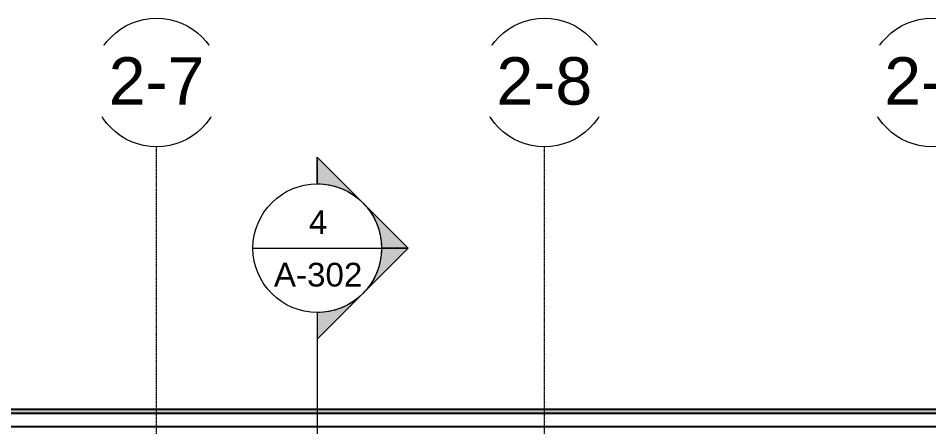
# Model space of a CAD drawing. Header units: inches. Extents: x -54880 to -186, y -132 to 853.
# Drawn here: x -24637 to -23957, y 365 to 670 of the extents above; entities that cross this region are included whole.
import ezdxf

# ---------------------------------------------------------------- set-up
doc = ezdxf.new("R2010")
doc.units = ezdxf.units.IN
doc.header["$MEASUREMENT"] = 0
doc.linetypes.add('Grid Line 1_2_', pattern=[0.875, 0.5, -0.125, 0.125, -0.125])
for name, color, linetype, lineweight in [('A-CLNG', 13, 'Continuous', 9), ('A-ROOF', 132, 'Continuous', 9), ('G-ANNO-SYMB', 111, 'Continuous', 9), ('S-GRID', 1, 'Continuous', 9), ('S-GRID-IDEN', 1, 'Continuous', 9)]:
    doc.layers.add(name, color=color, linetype=linetype, lineweight=lineweight)
doc.styles.add('Arial', font='arial.ttf', dxfattribs={"height": 35.407186})
doc.styles.add('Arial_1', font='arial.ttf', dxfattribs={"height": 17.703593})

# ---------------------------------------------------------------- blocks, each defined once
blk = doc.blocks.new('Grid - Grid Head - Circle-14747-Section 13')
at = {"layer": 'S-GRID-IDEN'}
blk.add_circle((-23085.89, 621.76), 48, dxfattribs=at)
blk = doc.blocks.new('Section - Section Head - Filled-1526-Section 13')
at = {"layer": 'G-ANNO-SYMB'}
h = blk.add_hatch(color=256, dxfattribs=at)
edge = h.paths.add_edge_path(flags=0)
edge.add_arc((-25498.9, 528), 48.06, 90, 132.0784, ccw=False)
edge.add_line((-25498.9, 576.06), (-25498.9, 595.88))
edge.add_line((-25498.9, 595.88), (-25531.11, 563.67))
h = blk.add_hatch(color=256, dxfattribs=at)
edge = h.paths.add_edge_path(flags=0)
edge.add_line((-25532.84, 561.94), (-25566.78, 528))
edge.add_line((-25566.78, 528), (-25546.9, 528))
edge.add_arc((-25498.9, 528), 48, 135, 180, ccw=False)
h = blk.add_hatch(color=256, dxfattribs=at)
edge = h.paths.add_edge_path(flags=0)
edge.add_arc((-25498.9, 528), 48, 180, 225, ccw=False)
edge.add_line((-25546.9, 528), (-25566.78, 528))
edge.add_line((-25566.78, 528), (-25532.84, 494.06))
h = blk.add_hatch(color=256, dxfattribs=at)
edge = h.paths.add_edge_path(flags=0)
edge.add_line((-25531.11, 492.33), (-25498.9, 460.12))
edge.add_line((-25498.9, 460.12), (-25498.9, 479.94))
edge.add_arc((-25498.9, 528), 48.06, 227.9216, 270, ccw=False)
for p, q in [((-25566.78, 528), (-25498.9, 595.88)), ((-25531.11, 563.67), (-25498.9, 595.88)), ((-25498.9, 576), (-25498.9, 595.88)), ((-25498.9, 595.88), (-25498.9, 576.06)), ((-25566.78, 528), (-25532.84, 561.94)), ((-25566.78, 528), (-25498.9, 460.12)), ((-25546.9, 528), (-25566.78, 528)), ((-25532.84, 494.06), (-25566.78, 528)), ((-25566.78, 528), (-25546.9, 528)), ((-25498.9, 460.12), (-25531.11, 492.33)), ((-25498.9, 480), (-25498.9, 460.12)), ((-25498.9, 479.94), (-25498.9, 460.12))]:
    blk.add_line(p, q, dxfattribs=at)
for radius, start, end in [(48, 90, 270), (48.06, 90, 132.0784), (48, 270, 90), (48, 135, 180), (48, 180, 225), (48.06, 227.9216, 270)]:
    blk.add_arc((-25498.9, 528), radius, start, end, dxfattribs=at)

msp = doc.modelspace()

# ---------------------------------------------------------------- hatches: boundary and pattern name
at = {"layer": 'A-ROOF'}
msp.add_hatch(color=256, dxfattribs=at).paths.add_polyline_path([(-26281.39023, 374.72897), (-22778.89023, 374.72897), (-22778.89023, 377.60647), (-26287.62069, 377.60647), (-26287.62069, 374.72897), (-26282.39023, 374.72897)], flags=0)

# ---------------------------------------------------------------- linework, layer by layer
at = {"layer": 'A-CLNG', "lineweight": 25}
for p, q in [((-22791.52499, 374.72897), (-26272.64023, 374.72897)), ((-26272.64023, 364.97051), (-22791.52499, 364.97051))]:
    msp.add_line(p, q, dxfattribs=at)
at = {"layer": 'A-ROOF', "lineweight": 25}
msp.add_line((-22778.89023, 377.60647), (-26287.62069, 377.60647), dxfattribs=at)
at = {"layer": 'G-ANNO-SYMB'}
for p, q in [((-24461.42395, 498.08213), (-24365.42395, 498.08213)), ((-24413.42395, 450.08213), (-24413.42395, -56.62166))]:
    msp.add_line(p, q, dxfattribs=at)
at = {"layer": 'S-GRID', "linetype": 'Grid Line 1_2_'}
for p, q in [((-24533.39023, -132), (-24533.39023, 573.76478)), ((-24533.39023, -132), (-24533.39023, 573.76478)), ((-24243.89023, -132), (-24243.89023, 573.76478)), ((-24243.89023, -132), (-24243.89023, 573.76478))]:
    msp.add_line(p, q, dxfattribs=at)

# ---------------------------------------------------------------- block references
at = {"layer": 'G-ANNO-SYMB', "extrusion": (0, 0, -1)}
msp.add_blockref('Section - Section Head - Filled-1526-Section 13', (49912.32362, -29.91787), dxfattribs=at)
at = {"layer": 'S-GRID-IDEN'}
for p in [(-1447.5, 0), (-1158, 0), (-868.5, 0)]:
    msp.add_blockref('Grid - Grid Head - Circle-14747-Section 13', p, dxfattribs=at)

# ---------------------------------------------------------------- texts
at = {"layer": 'G-ANNO-SYMB', "attachment_point": 2, "line_spacing_factor": 0.938532, "style": 'Arial_1'}
for s, insert, char_height, width in [('4', (-24412.80921, 526.42038), 17.70359, 16.416), ('A-302', (-24412.80921, 487.14789), 17.703593, 78.624)]:
    msp.add_mtext(s, dxfattribs=dict(at, insert=insert, char_height=char_height, width=width))

# ---------------------------------------------------------------- next in the draw order: texts
at = {"layer": 'S-GRID-IDEN', "char_height": 35.407186, "width": 85.104, "attachment_point": 2, "line_spacing_factor": 0.938532, "style": 'Arial', "bg_fill": 3, "box_fill_scale": 1.25, "bg_fill_color": 0, "bg_fill_transparency": 0}
for s, insert in [('1-7', (-24533.39945, 640.63852)), ('1-8', (-24243.89945, 640.63852)), ('1-9', (-23954.39945, 640.63852))]:
    msp.add_mtext(s, dxfattribs=dict(at, insert=insert))

# ---------------------------------------------------------------- next in the draw order: block references
at = {"layer": 'S-GRID-IDEN'}
for p in [(-1447.5, 0), (-1158, 0), (-868.5, 0)]:
    msp.add_blockref('Grid - Grid Head - Circle-14747-Section 13', p, dxfattribs=at)

# ---------------------------------------------------------------- next in the draw order: texts
at = {"layer": 'S-GRID-IDEN', "char_height": 35.407186, "width": 85.104, "attachment_point": 2, "line_spacing_factor": 0.938532, "style": 'Arial', "bg_fill": 3, "box_fill_scale": 1.25, "bg_fill_color": 0, "bg_fill_transparency": 0}
for s, insert in [('2-7', (-24533.39945, 640.63852)), ('2-8', (-24243.89945, 640.63852)), ('2-9', (-23954.39945, 640.63852))]:
    msp.add_mtext(s, dxfattribs=dict(at, insert=insert))

doc.saveas('drawing.dxf')
